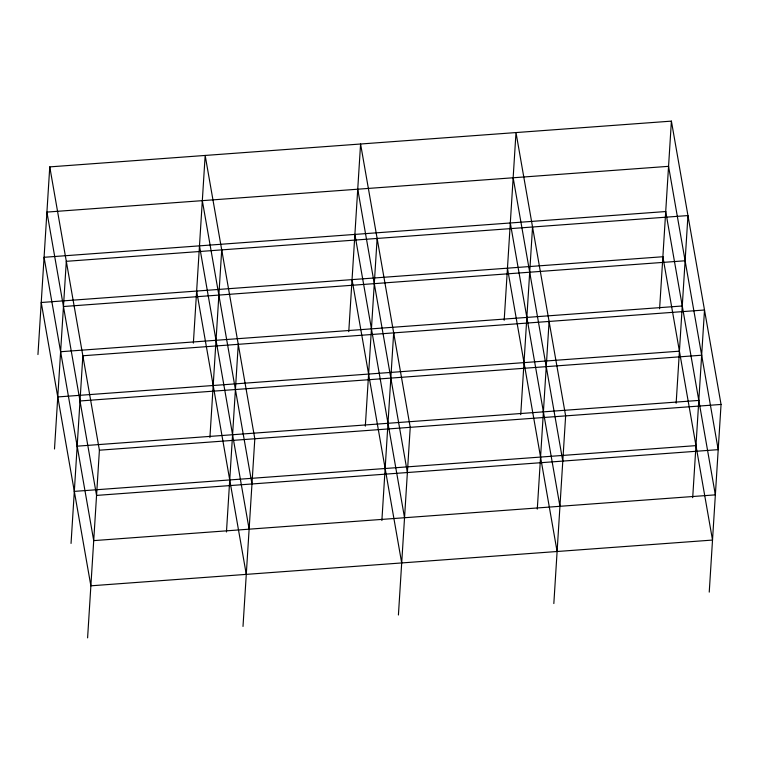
<?xml version="1.0" encoding="UTF-8"?>
<svg xmlns="http://www.w3.org/2000/svg" width="759" height="759" viewBox="0 0 759 759"><rect width="100%" height="100%" fill="white"/><g stroke="black" fill="none" stroke-linecap="round" stroke-linejoin="round"><path stroke-width="1.14" d="M37.95 354.557L49.762 166.885L671.402 121.127L721.05 404.443L709.238 592.115M54.496 448.996L66.308 261.324L687.958 215.565L676.146 403.238M71.042 543.435L82.854 355.762L704.504 310.004L692.692 497.676M87.598 637.873L99.401 450.201L49.762 166.885M193.365 343.115L205.167 155.443L254.815 438.759L243.003 626.441M209.911 437.554L221.713 249.882M226.457 531.993L238.269 344.32M348.77 331.683L360.582 144.001L410.23 427.317L398.418 614.999M365.326 426.122L377.128 238.44M381.872 520.56L393.674 332.878M504.185 320.241L515.997 132.559L565.635 415.885L553.833 603.557M520.731 414.68L532.543 227.007M537.287 509.118L549.089 321.446M659.599 308.799L671.402 121.127M63.462 306.522L685.111 260.773M60.616 351.73L682.265 305.981M57.769 396.938L679.419 351.18M80.008 400.97L701.658 355.212M77.162 446.169L698.811 400.42M99.401 450.201L721.05 404.443M74.325 491.377L695.965 445.628M513.15 177.767L562.798 461.092M510.304 222.975L559.952 506.291M507.458 268.183L557.106 551.499M357.736 189.209L407.384 472.525M354.889 234.417L404.538 517.733M352.053 279.625L401.691 562.941M202.321 200.651L251.969 483.967M199.484 245.859L249.123 529.175M196.638 291.058L246.286 574.383M668.565 166.335L46.916 212.084L96.554 495.409L718.204 449.651L668.565 166.335M665.719 211.543L44.069 257.292L93.718 540.617L715.357 494.859L665.719 211.543M662.873 256.741L41.223 302.499L90.871 585.815L712.521 540.066L662.873 256.741"/></g></svg>
